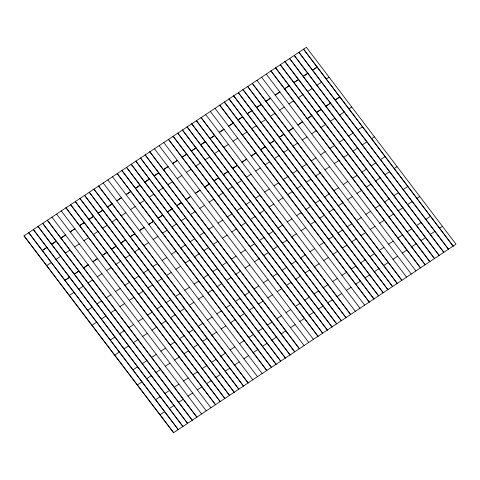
<?xml version="1.0" encoding="UTF-8"?>
<svg xmlns="http://www.w3.org/2000/svg" width="480" height="480" viewBox="0 0 480 480"><rect width="100%" height="100%" fill="white"/><g stroke="black" fill="none" stroke-linecap="round" stroke-linejoin="round"><path stroke-width="0.72" d="M24 235.836L173.598 432.69L24 235.836L306.402 47.31L456 244.164L173.598 432.69M51.954 217.182L201.582 413.952M56.616 214.074L206.244 410.844M61.272 210.96L210.9 407.736M46.698 265.59L51.33 262.554M56.016 259.368L60.648 256.338M65.334 253.152L69.966 250.116M74.652 246.93L79.284 243.9M103.206 182.976L252.834 379.752M107.862 179.868L257.49 376.644M83.97 240.714L88.602 237.684M112.524 176.76L262.152 373.53M93.288 234.492L97.92 231.462M69.366 295.416L73.998 292.386M102.612 228.276L107.238 225.246M78.684 289.2L83.316 286.164M111.93 222.054L116.556 219.024M88.002 282.978L92.634 279.948M121.248 215.838L125.874 212.808M97.32 276.762L101.952 273.732M87.612 310.188L92.244 307.152M154.458 148.776L304.086 345.546M130.566 209.616L135.192 206.586M106.638 270.54L111.27 267.51M159.114 145.662L308.742 342.438M96.93 303.966L101.562 300.936M163.776 142.554L313.404 339.33M139.884 203.4L144.51 200.37M115.962 264.324L120.588 261.294M92.034 325.248L96.666 322.212M106.248 297.75L110.88 294.72M149.202 197.184L153.828 194.148M125.28 258.102L129.906 255.072M101.352 319.026L105.984 315.996M115.566 291.528L120.198 288.498M158.52 190.962L163.146 187.932M134.598 251.886L139.224 248.856M110.67 312.81L115.302 309.774M124.89 285.312L129.516 282.282M167.838 184.746L172.464 181.71M143.916 245.664L148.542 242.634M119.994 306.588L124.62 303.558M134.208 279.09L138.834 276.06M110.28 340.014L114.912 336.984M177.156 178.524L181.782 175.494M153.234 239.448L157.86 236.418M129.312 300.372L133.938 297.342M205.704 114.57L355.332 311.346M143.526 272.874L148.152 269.844M119.598 333.798L124.23 330.762M210.366 111.462L359.994 308.238M186.474 172.308L191.1 169.272M162.552 233.226L167.178 230.196M138.63 294.15L143.256 291.12M114.702 355.074L119.334 352.044M215.022 108.354L364.65 305.124M152.844 266.652L157.47 263.622M128.916 327.576L133.548 324.546M195.792 166.086L200.418 163.056M171.87 227.01L176.496 223.98M147.948 287.934L152.574 284.904M124.02 348.858L128.652 345.822M162.162 260.436L166.788 257.406M138.24 321.36L142.866 318.33M205.11 159.87L209.736 156.84M181.188 220.794L185.814 217.758M157.266 281.712L161.892 278.682M133.344 342.636L137.97 339.606M171.48 254.214L176.106 251.184M147.558 315.138L152.184 312.108M214.428 153.648L219.054 150.618M190.506 214.572L195.132 211.542M166.584 275.496L171.21 272.466M142.662 336.42L147.288 333.384M180.798 247.998L185.424 244.968M156.876 308.922L161.502 305.892M132.948 369.846L137.58 366.81M223.746 147.432L228.372 144.402M199.824 208.356L204.45 205.32M175.902 269.274L180.528 266.244M151.98 330.198L156.606 327.168M190.116 241.782L194.742 238.746M166.194 302.7L170.82 299.67M142.272 363.624L146.898 360.594M256.956 80.37L406.584 277.14M233.064 141.21L237.69 138.18M209.142 202.134L213.768 199.104M185.22 263.058L189.846 260.028M161.298 323.982L165.924 320.952M137.376 384.906L142.002 381.87M261.618 77.256L411.246 274.032M199.434 235.56L204.06 232.53M175.512 296.484L180.138 293.454M151.59 357.408L156.216 354.372M266.274 74.148L415.902 270.924M242.382 134.994L247.014 131.964M218.46 195.918L223.086 192.882M194.538 256.836L199.164 253.806M170.616 317.76L175.242 314.73M146.694 378.684L151.32 375.654M208.752 229.344L213.378 226.308M184.83 290.262L189.456 287.232M160.908 351.186L165.534 348.156M251.7 128.772L256.332 125.742M227.778 189.696L232.404 186.666M203.856 250.62L208.482 247.59M179.934 311.544L184.56 308.514M156.012 372.468L160.638 369.432M218.07 223.122L222.696 220.092M194.148 284.046L198.774 281.016M170.226 344.97L174.852 341.94M261.018 122.556L265.65 119.526M237.096 183.48L241.722 180.45M213.174 244.404L217.8 241.368M189.252 305.322L193.878 302.292M165.33 366.246L169.956 363.216M227.388 216.906L232.014 213.876M203.466 277.824L208.092 274.794M179.544 338.748L184.17 335.718M155.622 399.672L160.248 396.642M270.336 116.34L274.968 113.304M246.414 177.258L251.04 174.228M222.492 238.182L227.118 235.152M198.57 299.106L203.196 296.076M174.648 360.03L179.274 356.994M236.706 210.684L241.332 207.654M212.784 271.608L217.41 268.578M188.862 332.532L193.488 329.502M164.94 393.456L169.566 390.42M279.654 110.118L284.286 107.088M255.732 171.042L260.364 168.012M231.81 231.966L236.436 228.93M207.888 292.884L212.514 289.854M183.966 353.808L188.592 350.778M160.044 414.732L164.67 411.702M246.024 204.468L250.65 201.438M222.102 265.392L226.728 262.356M198.18 326.31L202.806 323.28M174.258 387.234L178.884 384.204M288.972 103.902L293.604 100.866M265.05 164.82L269.682 161.79M241.128 225.744L245.754 222.714M217.206 286.668L221.832 283.638M193.284 347.592L197.91 344.562M169.362 408.516L173.988 405.48M255.342 198.246L259.968 195.216M231.42 259.17L236.046 256.14M207.498 320.094L212.124 317.064M183.576 381.018L188.202 377.982M298.29 97.68L302.922 94.65M274.368 158.604L279 155.574M250.446 219.528L255.072 216.498M226.524 280.446L231.15 277.416M202.602 341.37L207.228 338.34M178.68 402.294L183.306 399.264M264.66 192.03L269.286 189M240.738 252.954L245.364 249.918M216.816 313.872L221.442 310.842M192.894 374.796L197.52 371.766M307.608 91.464L312.24 88.428M283.686 152.382L288.318 149.352M259.764 213.306L264.396 210.276M235.842 274.23L240.468 271.2M211.92 335.154L216.546 332.124M187.998 396.078L192.624 393.042M273.978 185.808L278.61 182.778M250.056 246.732L254.682 243.702M226.134 307.656L230.76 304.626M202.212 368.58L206.838 365.55M316.932 85.242L321.558 82.212M293.004 146.166L297.636 143.136M269.082 207.09L273.714 204.06M245.16 268.014L249.786 264.978M221.238 328.932L225.864 325.902M197.316 389.856L201.942 386.826M283.296 179.592L287.928 176.562M259.374 240.516L264 237.486M235.452 301.44L240.078 298.404M211.53 362.358L216.156 359.328M326.25 79.026L329.04 77.22M302.322 139.95L306.954 136.914M278.4 200.868L283.032 197.838M254.478 261.792L259.104 258.762M230.556 322.716L235.182 319.686M206.634 383.64L211.26 380.604M292.614 173.37L297.246 170.34M268.692 234.294L273.318 231.264M244.77 295.218L249.396 292.188M220.848 356.142L225.474 353.112M311.64 133.728L316.272 130.698M287.718 194.652L292.35 191.622M263.796 255.576L268.422 252.54M239.874 316.494L244.5 313.464M215.952 377.418L220.578 374.388M301.932 167.154L306.564 164.124M278.01 228.078L282.642 225.048M254.088 289.002L258.714 285.966M230.166 349.92L234.792 346.89M320.958 127.512L325.59 124.476M297.036 188.43L301.668 185.4M273.114 249.354L277.746 246.324M249.192 310.278L253.818 307.248M225.27 371.202L229.896 368.172M311.25 160.938L315.882 157.902M287.328 221.856L291.96 218.826M263.406 282.78L268.032 279.75M239.484 343.704L244.11 340.674M330.282 121.29L334.908 118.26M306.354 182.214L310.986 179.184M282.432 243.138L287.064 240.108M258.51 304.056L263.136 301.026M234.588 364.98L239.214 361.95M320.568 154.716L325.2 151.686M296.646 215.64L301.278 212.61M272.724 276.564L277.35 273.528M248.802 337.482L253.428 334.452M339.6 115.074L344.226 112.038M315.672 175.992L320.304 172.962M291.75 236.916L296.382 233.886M267.828 297.84L272.454 294.81M243.906 358.764L248.532 355.734M329.886 148.5L334.518 145.464M305.964 209.418L310.596 206.388M282.042 270.342L286.668 267.312M258.12 331.266L262.746 328.236M348.918 108.852L351.708 107.046M324.99 169.776L329.622 166.746M301.068 230.7L305.7 227.67M277.146 291.624L281.778 288.588M253.224 352.542L257.85 349.512M339.21 142.278L343.836 139.248M315.282 203.202L319.914 200.172M291.36 264.126L295.992 261.096M267.438 325.05L272.064 322.014M334.314 163.56L338.94 160.524M310.386 224.478L315.018 221.448M286.464 285.402L291.096 282.372M262.542 346.326L267.168 343.296M348.528 136.062L353.154 133.032M324.6 196.98L329.232 193.95M300.678 257.904L305.31 254.874M276.756 318.828L281.382 315.798M343.632 157.338L348.258 154.308M319.704 218.262L324.336 215.232M295.782 279.186L300.414 276.15M271.86 340.104L276.486 337.074M357.846 129.84L362.472 126.81M333.918 190.764L338.55 187.734M309.996 251.688L314.628 248.658M286.074 312.612L290.7 309.576M352.95 151.122L357.576 148.086M329.022 212.04L333.654 209.01M305.1 272.964L309.732 269.934M281.178 333.888L285.804 330.858M343.236 184.548L347.868 181.512M319.314 245.466L323.946 242.436M295.392 306.39L300.024 303.36M362.268 144.9L366.894 141.87M338.34 205.824L342.972 202.794M314.418 266.748L319.05 263.718M290.496 327.672L295.128 324.636M352.56 178.326L357.186 175.296M328.632 239.25L333.264 236.22M304.71 300.174L309.342 297.138M371.586 138.684L374.376 136.878M347.664 199.602L352.29 196.572M323.736 260.526L328.368 257.496M299.814 321.45L304.446 318.42M361.878 172.11L366.504 169.074M337.95 233.028L342.582 229.998M314.028 293.952L318.66 290.922M356.982 193.386L361.608 190.356M333.054 254.31L337.686 251.28M309.132 315.234L313.764 312.198M371.196 165.888L375.822 162.858M347.268 226.812L351.9 223.782M323.346 287.736L327.978 284.706M366.3 187.17L370.926 184.134M342.372 248.088L347.004 245.058M318.45 309.012L323.082 305.982M380.514 159.672L385.14 156.642M356.592 220.59L361.218 217.56M332.664 281.514L337.296 278.484M375.618 180.948L380.244 177.918M351.696 241.872L356.322 238.842M327.768 302.796L332.4 299.76M365.91 214.374L370.536 211.344M341.982 275.298L346.614 272.268M384.936 174.732L389.562 171.696M361.014 235.65L365.64 232.62M337.086 296.574L341.718 293.544M375.228 208.158L379.854 205.122M351.3 269.076L355.932 266.046M394.254 168.51L397.044 166.704M370.332 229.434L374.958 226.404M346.404 290.358L351.036 287.328M384.546 201.936L389.172 198.906M360.618 262.86L365.25 259.83M379.65 223.212L384.276 220.182M355.722 284.136L360.354 281.106M393.864 195.72L398.49 192.684M369.942 256.638L374.568 253.608M388.968 216.996L393.594 213.966M365.046 277.92L369.672 274.89M403.182 189.498L407.808 186.468M379.26 250.422L383.886 247.392M398.286 210.78L402.912 207.744M374.364 271.698L378.99 268.668M388.578 244.206L393.204 241.17M407.604 204.558L412.23 201.528M383.682 265.482L388.308 262.452M397.896 237.984L402.522 234.954M416.922 198.342L419.712 196.536M393 259.26L397.626 256.23M407.214 231.768L411.84 228.732M402.318 253.044L406.944 250.014M416.532 225.546L421.158 222.516M411.636 246.822L416.262 243.792M425.85 219.33L430.476 216.294M420.954 240.606L425.58 237.576M430.272 234.39L434.898 231.354M439.59 228.168L442.38 226.362M28.692 232.65L178.254 429.582L28.692 232.65M33.348 229.542L182.916 426.468L33.348 229.542M38.01 226.428L187.572 423.36L38.01 226.428M42.666 223.32L192.234 420.252L42.666 223.32M47.328 220.212L196.89 417.144L47.328 220.212M42.276 250.53L46.938 247.416L42.276 250.53M65.964 207.774L215.532 404.706L65.964 207.774M51.594 244.308L56.256 241.2L51.594 244.308M70.62 204.666L220.188 401.598L70.62 204.666M75.282 201.558L224.85 398.484L75.282 201.558M60.912 238.092L65.574 234.984L60.912 238.092M79.938 198.444L229.506 395.376L79.938 198.444M84.6 195.336L234.168 392.268L84.6 195.336M70.23 231.87L74.892 228.762L70.23 231.87M89.256 192.228L238.824 389.16L89.256 192.228M93.918 189.12L243.486 386.046L93.918 189.12M79.548 225.654L84.21 222.546L79.548 225.654M98.58 186.006L248.142 382.938L98.58 186.006M88.866 219.432L93.528 216.324L88.866 219.432M64.944 280.356L69.606 277.248L64.944 280.356M98.184 213.216L102.846 210.108L98.184 213.216M74.262 274.14L78.924 271.026L74.262 274.14M117.216 173.574L266.778 370.5L117.216 173.574M121.872 170.46L271.44 367.392L121.872 170.46M107.508 206.994L112.164 203.886L107.508 206.994M83.58 267.918L88.242 264.81L83.58 267.918M126.534 167.352L276.096 364.284L126.534 167.352M131.19 164.244L280.758 361.17L131.19 164.244M116.826 200.778L121.482 197.67L116.826 200.778M92.898 261.702L97.56 258.594L92.898 261.702M135.852 161.136L285.414 358.062L135.852 161.136M140.508 158.022L290.076 354.954L140.508 158.022M126.144 194.562L130.8 191.448L126.144 194.562M102.216 255.48L106.878 252.372L102.216 255.48M145.17 154.914L294.732 351.846L145.17 154.914M149.826 151.806L299.394 348.738L149.826 151.806M135.462 188.34L140.118 185.232L135.462 188.34M111.534 249.264L116.196 246.156L111.534 249.264M144.78 182.124L149.436 179.01L144.78 182.124M120.858 243.042L125.514 239.934L120.858 243.042M168.462 139.368L318.03 336.3L168.462 139.368M154.098 175.902L158.754 172.794L154.098 175.902M130.176 236.826L134.832 233.718L130.176 236.826M173.124 136.26L322.692 333.186L173.124 136.26M177.78 133.152L327.348 330.078L177.78 133.152M163.416 169.686L168.072 166.572L163.416 169.686M139.494 230.604L144.15 227.496L139.494 230.604M182.442 130.038L332.01 326.97L182.442 130.038M187.098 126.93L336.666 323.862L187.098 126.93M172.734 163.464L177.39 160.356L172.734 163.464M148.812 224.388L153.468 221.28L148.812 224.388M191.76 123.822L341.328 320.748L191.76 123.822M196.416 120.714L345.984 317.64L196.416 120.714M182.052 157.248L186.708 154.14L182.052 157.248M158.13 218.172L162.786 215.058L158.13 218.172M201.078 117.6L350.646 314.532L201.078 117.6M191.37 151.026L196.026 147.918L191.37 151.026M167.448 211.95L172.104 208.842L167.448 211.95M200.688 144.81L205.344 141.702L200.688 144.81M176.766 205.734L181.422 202.62L176.766 205.734M219.714 105.162L369.282 302.094L219.714 105.162M224.376 102.054L373.938 298.986L224.376 102.054M210.006 138.588L214.668 135.48L210.006 138.588M186.084 199.512L190.74 196.404L186.084 199.512M229.032 98.946L378.6 295.878L229.032 98.946M233.694 95.838L383.256 292.764L233.694 95.838M219.324 132.372L223.986 129.264L219.324 132.372M195.402 193.296L200.058 190.182L195.402 193.296M238.35 92.73L387.918 289.656L238.35 92.73M243.012 89.616L392.574 286.548L243.012 89.616M228.642 126.15L233.304 123.042L228.642 126.15M204.72 187.074L209.376 183.966L204.72 187.074M247.668 86.508L397.236 283.44L247.668 86.508M252.33 83.4L401.892 280.326L252.33 83.4M237.96 119.934L242.622 116.826L237.96 119.934M214.038 180.858L218.694 177.75L214.038 180.858M247.278 113.718L251.94 110.604L247.278 113.718M223.356 174.636L228.018 171.528L223.356 174.636M270.966 70.962L420.534 267.894L270.966 70.962M256.596 107.496L261.258 104.388L256.596 107.496M232.674 168.42L237.336 165.312L232.674 168.42M275.622 67.854L425.19 264.78L275.622 67.854M280.284 64.74L429.852 261.672L280.284 64.74M265.914 101.28L270.576 98.166L265.914 101.28M241.992 162.198L246.654 159.09L241.992 162.198M284.94 61.632L434.508 258.564L284.94 61.632M289.602 58.524L439.17 255.456L289.602 58.524M275.232 95.058L279.894 91.95L275.232 95.058M251.31 155.982L255.972 152.874L251.31 155.982M294.258 55.416L443.826 252.342L294.258 55.416M298.92 52.302L448.488 249.234L298.92 52.302M284.55 88.842L289.212 85.728L284.55 88.842M260.628 149.76L265.29 146.652L260.628 149.76M303.576 49.194L453.144 246.126L303.576 49.194M293.868 82.62L298.53 79.512L293.868 82.62M269.946 143.544L274.608 140.436L269.946 143.544M303.186 76.404L307.848 73.296L303.186 76.404M279.264 137.328L283.926 134.214L279.264 137.328M312.504 70.182L317.166 67.074L312.504 70.182M288.582 131.106L293.244 127.998L288.582 131.106M297.9 124.89L302.562 121.776L297.9 124.89M307.218 118.668L311.88 115.56L307.218 118.668M316.536 112.452L321.198 109.338L316.536 112.452M325.854 106.23L330.516 103.122L325.854 106.23M335.178 100.014L339.834 96.906L335.178 100.014"/></g></svg>
